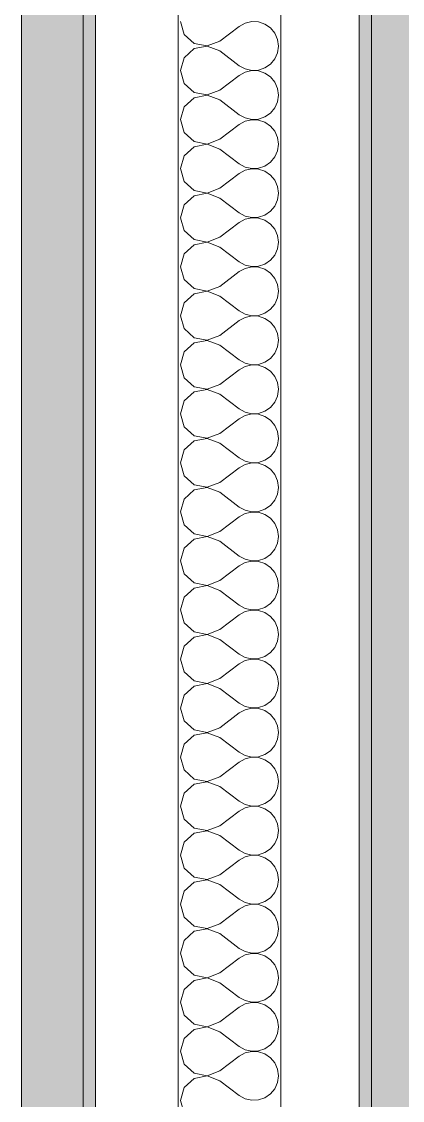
# Model space of a CAD drawing. Header units: millimetres. Extents: x -48147 to 1436659, y -488302 to 18123.
# Drawn here: x 1423918.6 to 1424011.1, y -480336.4 to -480074.5 of the extents above; entities that cross this region are included whole.
import ezdxf

# ---------------------------------------------------------------- set-up
doc = ezdxf.new("R2010")
doc.units = ezdxf.units.MM
doc.header["$MEASUREMENT"] = 0
doc.linetypes.add('Wipeout_Contour', pattern=[1000, 0, -1000])
doc.layers.add('New_A-25-M_Wall_Int', color=7, linetype='Continuous')
doc.layers.add('New_A-25-M_Wall_Int_Pen_No__1', color=7, linetype='Continuous', lineweight=13)
doc.layers.add('New_A-25-M_Wall_Int_Pen_No__107', color=7, linetype='Continuous', lineweight=15, true_color=0xa6a6a6)

# ---------------------------------------------------------------- blocks, each defined once
blk = doc.blocks.new('*X440', base_point=(1424163.9, -483032.8))
at = {"layer": 'New_A-25-M_Wall_Int_Pen_No__107', "linetype": 'Continuous'}
for p, q in [((1423957.2, -480074.46), (1423958.09, -480077.59)), ((1423966.72, -480079.23), (1423971.49, -480075.65)), ((1423972.92, -480074.86), (1423971.49, -480075.65)), ((1423974.52, -480074.49), (1423972.92, -480074.86)), ((1423976.16, -480074.57), (1423974.52, -480074.49)), ((1423977.72, -480075.09), (1423976.16, -480074.57)), ((1423979.07, -480076.02), (1423977.72, -480075.09)), ((1423980.12, -480077.29), (1423979.07, -480076.02)), ((1423958.09, -480077.59), (1423960.49, -480079.79)), ((1423963.69, -480080.39), (1423966.72, -480079.23)), ((1423980.78, -480078.79), (1423980.12, -480077.29)), ((1423981.01, -480080.42), (1423980.78, -480078.79)), ((1423960.49, -480081.04), (1423958.09, -480083.24)), ((1423960.49, -480079.79), (1423963.69, -480080.39)), ((1423963.69, -480080.44), (1423960.49, -480081.04)), ((1423966.72, -480081.61), (1423963.69, -480080.44)), ((1423966.72, -480081.61), (1423971.49, -480085.18)), ((1423980.78, -480082.04), (1423981.01, -480080.42)), ((1423958.09, -480083.24), (1423957.2, -480086.37)), ((1423979.07, -480084.81), (1423980.12, -480083.55)), ((1423980.12, -480083.55), (1423980.78, -480082.04)), ((1423957.2, -480086.37), (1423958.09, -480089.5)), ((1423971.49, -480085.18), (1423972.92, -480085.97)), ((1423972.92, -480086.76), (1423971.49, -480087.56)), ((1423972.92, -480085.97), (1423974.52, -480086.34)), ((1423974.52, -480086.39), (1423972.92, -480086.76)), ((1423974.52, -480086.34), (1423976.16, -480086.26)), ((1423976.16, -480086.47), (1423974.52, -480086.39)), ((1423976.16, -480086.26), (1423977.72, -480085.74)), ((1423977.72, -480087), (1423976.16, -480086.47)), ((1423977.72, -480085.74), (1423979.07, -480084.81)), ((1423979.07, -480087.93), (1423977.72, -480087)), ((1423958.09, -480089.5), (1423960.49, -480091.69)), ((1423966.72, -480091.13), (1423971.49, -480087.56)), ((1423980.12, -480089.19), (1423979.07, -480087.93)), ((1423980.78, -480090.69), (1423980.12, -480089.19)), ((1423960.49, -480091.69), (1423963.69, -480092.3)), ((1423963.69, -480092.34), (1423960.49, -480092.95)), ((1423963.69, -480092.3), (1423966.72, -480091.13)), ((1423966.72, -480093.51), (1423963.69, -480092.34)), ((1423981.01, -480092.32), (1423980.78, -480090.69)), ((1423980.78, -480093.95), (1423981.01, -480092.32)), ((1423960.49, -480092.95), (1423958.09, -480095.14)), ((1423966.72, -480093.51), (1423971.49, -480097.08)), ((1423980.12, -480095.45), (1423980.78, -480093.95)), ((1423958.09, -480095.14), (1423957.2, -480098.27)), ((1423971.49, -480097.08), (1423972.92, -480097.88)), ((1423977.72, -480097.64), (1423979.07, -480096.71)), ((1423979.07, -480096.71), (1423980.12, -480095.45)), ((1423957.2, -480098.27), (1423958.09, -480101.4)), ((1423966.72, -480103.04), (1423971.49, -480099.46)), ((1423972.92, -480098.67), (1423971.49, -480099.46)), ((1423972.92, -480097.88), (1423974.52, -480098.25)), ((1423974.52, -480098.3), (1423972.92, -480098.67)), ((1423974.52, -480098.25), (1423976.16, -480098.17)), ((1423976.16, -480098.38), (1423974.52, -480098.3)), ((1423976.16, -480098.17), (1423977.72, -480097.64)), ((1423977.72, -480098.9), (1423976.16, -480098.38)), ((1423979.07, -480099.83), (1423977.72, -480098.9)), ((1423980.12, -480101.1), (1423979.07, -480099.83)), ((1423958.09, -480101.4), (1423960.49, -480103.6)), ((1423980.78, -480102.6), (1423980.12, -480101.1)), ((1423981.01, -480104.23), (1423980.78, -480102.6)), ((1423960.49, -480104.85), (1423958.09, -480107.05)), ((1423960.49, -480103.6), (1423963.69, -480104.2)), ((1423963.69, -480104.25), (1423960.49, -480104.85)), ((1423963.69, -480104.2), (1423966.72, -480103.04)), ((1423966.72, -480105.42), (1423963.69, -480104.25)), ((1423966.72, -480105.42), (1423971.49, -480108.99)), ((1423980.78, -480105.85), (1423981.01, -480104.23)), ((1423958.09, -480107.05), (1423957.2, -480110.18)), ((1423979.07, -480108.62), (1423980.12, -480107.35)), ((1423980.12, -480107.35), (1423980.78, -480105.85)), ((1423957.2, -480110.18), (1423958.09, -480113.31)), ((1423971.49, -480108.99), (1423972.92, -480109.78)), ((1423972.92, -480110.57), (1423971.49, -480111.37)), ((1423972.92, -480109.78), (1423974.52, -480110.15)), ((1423974.52, -480110.2), (1423972.92, -480110.57)), ((1423974.52, -480110.15), (1423976.16, -480110.07)), ((1423976.16, -480110.28), (1423974.52, -480110.2)), ((1423976.16, -480110.07), (1423977.72, -480109.55)), ((1423977.72, -480110.81), (1423976.16, -480110.28)), ((1423977.72, -480109.55), (1423979.07, -480108.62)), ((1423958.09, -480113.31), (1423960.49, -480115.5)), ((1423966.72, -480114.94), (1423971.49, -480111.37)), ((1423979.07, -480111.74), (1423977.72, -480110.81)), ((1423980.12, -480113), (1423979.07, -480111.74)), ((1423980.78, -480114.5), (1423980.12, -480113)), ((1423960.49, -480115.5), (1423963.69, -480116.11)), ((1423963.69, -480116.11), (1423966.72, -480114.94)), ((1423981.01, -480116.13), (1423980.78, -480114.5)), ((1423960.49, -480116.76), (1423958.09, -480118.95)), ((1423963.69, -480116.15), (1423960.49, -480116.76)), ((1423966.72, -480117.32), (1423963.69, -480116.15)), ((1423966.72, -480117.32), (1423971.49, -480120.89)), ((1423980.12, -480119.26), (1423980.78, -480117.76)), ((1423980.78, -480117.76), (1423981.01, -480116.13)), ((1423958.09, -480118.95), (1423957.2, -480122.08)), ((1423971.49, -480120.89), (1423972.92, -480121.69)), ((1423977.72, -480121.45), (1423979.07, -480120.52)), ((1423979.07, -480120.52), (1423980.12, -480119.26)), ((1423957.2, -480122.08), (1423958.09, -480125.21)), ((1423966.72, -480126.84), (1423971.49, -480123.27)), ((1423972.92, -480122.48), (1423971.49, -480123.27)), ((1423972.92, -480121.69), (1423974.52, -480122.06)), ((1423974.52, -480122.11), (1423972.92, -480122.48)), ((1423974.52, -480122.06), (1423976.16, -480121.98)), ((1423976.16, -480122.19), (1423974.52, -480122.11)), ((1423976.16, -480121.98), (1423977.72, -480121.45)), ((1423977.72, -480122.71), (1423976.16, -480122.19)), ((1423979.07, -480123.64), (1423977.72, -480122.71)), ((1423980.12, -480124.91), (1423979.07, -480123.64)), ((1423958.09, -480125.21), (1423960.49, -480127.41)), ((1423980.78, -480126.41), (1423980.12, -480124.91)), ((1423981.01, -480128.04), (1423980.78, -480126.41)), ((1423960.49, -480128.66), (1423958.09, -480130.86)), ((1423960.49, -480127.41), (1423963.69, -480128.01)), ((1423963.69, -480128.06), (1423960.49, -480128.66)), ((1423963.69, -480128.01), (1423966.72, -480126.84)), ((1423966.72, -480129.23), (1423963.69, -480128.06)), ((1423980.78, -480129.66), (1423981.01, -480128.04)), ((1423958.09, -480130.86), (1423957.2, -480133.99)), ((1423966.72, -480129.23), (1423971.49, -480132.8)), ((1423979.07, -480132.43), (1423980.12, -480131.16)), ((1423980.12, -480131.16), (1423980.78, -480129.66)), ((1423957.2, -480133.99), (1423958.09, -480137.12)), ((1423971.49, -480132.8), (1423972.92, -480133.59)), ((1423972.92, -480133.59), (1423974.52, -480133.96)), ((1423974.52, -480134.01), (1423972.92, -480134.38)), ((1423974.52, -480133.96), (1423976.16, -480133.88)), ((1423976.16, -480134.09), (1423974.52, -480134.01)), ((1423976.16, -480133.88), (1423977.72, -480133.36)), ((1423977.72, -480134.62), (1423976.16, -480134.09)), ((1423977.72, -480133.36), (1423979.07, -480132.43)), ((1423966.72, -480138.75), (1423971.49, -480135.18)), ((1423972.92, -480134.38), (1423971.49, -480135.18)), ((1423979.07, -480135.55), (1423977.72, -480134.62)), ((1423980.12, -480136.81), (1423979.07, -480135.55)), ((1423980.78, -480138.31), (1423980.12, -480136.81)), ((1423958.09, -480137.12), (1423960.49, -480139.31)), ((1423960.49, -480139.31), (1423963.69, -480139.92)), ((1423963.69, -480139.92), (1423966.72, -480138.75)), ((1423981.01, -480139.94), (1423980.78, -480138.31)), ((1423960.49, -480140.57), (1423958.09, -480142.76)), ((1423963.69, -480139.96), (1423960.49, -480140.57)), ((1423966.72, -480141.13), (1423963.69, -480139.96)), ((1423966.72, -480141.13), (1423971.49, -480144.7)), ((1423980.12, -480143.07), (1423980.78, -480141.57)), ((1423980.78, -480141.57), (1423981.01, -480139.94)), ((1423958.09, -480142.76), (1423957.2, -480145.89)), ((1423971.49, -480144.7), (1423972.92, -480145.5)), ((1423977.72, -480145.26), (1423979.07, -480144.33)), ((1423979.07, -480144.33), (1423980.12, -480143.07)), ((1423957.2, -480145.89), (1423958.09, -480149.02)), ((1423966.72, -480150.65), (1423971.49, -480147.08)), ((1423972.92, -480146.29), (1423971.49, -480147.08)), ((1423972.92, -480145.5), (1423974.52, -480145.87)), ((1423974.52, -480145.92), (1423972.92, -480146.29)), ((1423974.52, -480145.87), (1423976.16, -480145.79)), ((1423976.16, -480146), (1423974.52, -480145.92)), ((1423976.16, -480145.79), (1423977.72, -480145.26)), ((1423977.72, -480146.52), (1423976.16, -480146)), ((1423979.07, -480147.45), (1423977.72, -480146.52)), ((1423958.09, -480149.02), (1423960.49, -480151.22)), ((1423980.12, -480148.72), (1423979.07, -480147.45)), ((1423980.78, -480150.22), (1423980.12, -480148.72)), ((1423960.49, -480152.47), (1423958.09, -480154.67)), ((1423960.49, -480151.22), (1423963.69, -480151.82)), ((1423963.69, -480151.87), (1423960.49, -480152.47)), ((1423963.69, -480151.82), (1423966.72, -480150.65)), ((1423966.72, -480153.04), (1423963.69, -480151.87)), ((1423981.01, -480151.84), (1423980.78, -480150.22)), ((1423980.78, -480153.47), (1423981.01, -480151.84)), ((1423958.09, -480154.67), (1423957.2, -480157.8)), ((1423966.72, -480153.04), (1423971.49, -480156.61)), ((1423979.07, -480156.24), (1423980.12, -480154.97)), ((1423980.12, -480154.97), (1423980.78, -480153.47)), ((1423957.2, -480157.8), (1423958.09, -480160.93)), ((1423971.49, -480156.61), (1423972.92, -480157.4)), ((1423972.92, -480157.4), (1423974.52, -480157.77)), ((1423974.52, -480157.82), (1423972.92, -480158.19)), ((1423974.52, -480157.77), (1423976.16, -480157.69)), ((1423976.16, -480157.9), (1423974.52, -480157.82)), ((1423976.16, -480157.69), (1423977.72, -480157.17)), ((1423977.72, -480157.17), (1423979.07, -480156.24)), ((1423966.72, -480162.56), (1423971.49, -480158.99)), ((1423972.92, -480158.19), (1423971.49, -480158.99)), ((1423977.72, -480158.43), (1423976.16, -480157.9)), ((1423979.07, -480159.36), (1423977.72, -480158.43)), ((1423980.12, -480160.62), (1423979.07, -480159.36)), ((1423958.09, -480160.93), (1423960.49, -480163.12)), ((1423963.69, -480163.73), (1423966.72, -480162.56)), ((1423980.78, -480162.12), (1423980.12, -480160.62)), ((1423981.01, -480163.75), (1423980.78, -480162.12)), ((1423960.49, -480164.38), (1423958.09, -480166.57)), ((1423960.49, -480163.12), (1423963.69, -480163.73)), ((1423963.69, -480163.77), (1423960.49, -480164.38)), ((1423966.72, -480164.94), (1423963.69, -480163.77)), ((1423966.72, -480164.94), (1423971.49, -480168.51)), ((1423980.12, -480166.88), (1423980.78, -480165.38)), ((1423980.78, -480165.38), (1423981.01, -480163.75)), ((1423958.09, -480166.57), (1423957.2, -480169.7)), ((1423977.72, -480169.07), (1423979.07, -480168.14)), ((1423979.07, -480168.14), (1423980.12, -480166.88)), ((1423957.2, -480169.7), (1423958.09, -480172.83)), ((1423966.72, -480174.46), (1423971.49, -480170.89)), ((1423971.49, -480168.51), (1423972.92, -480169.31)), ((1423972.92, -480170.1), (1423971.49, -480170.89)), ((1423972.92, -480169.31), (1423974.52, -480169.68)), ((1423974.52, -480169.73), (1423972.92, -480170.1)), ((1423974.52, -480169.68), (1423976.16, -480169.6)), ((1423976.16, -480169.81), (1423974.52, -480169.73)), ((1423976.16, -480169.6), (1423977.72, -480169.07)), ((1423977.72, -480170.33), (1423976.16, -480169.81)), ((1423979.07, -480171.26), (1423977.72, -480170.33)), ((1423958.09, -480172.83), (1423960.49, -480175.03)), ((1423980.12, -480172.52), (1423979.07, -480171.26)), ((1423980.78, -480174.03), (1423980.12, -480172.52)), ((1423960.49, -480175.03), (1423963.69, -480175.63)), ((1423963.69, -480175.68), (1423960.49, -480176.28)), ((1423963.69, -480175.63), (1423966.72, -480174.46)), ((1423966.72, -480176.84), (1423963.69, -480175.68)), ((1423981.01, -480175.65), (1423980.78, -480174.03)), ((1423980.78, -480177.28), (1423981.01, -480175.65)), ((1423958.09, -480178.48), (1423957.2, -480181.61)), ((1423960.49, -480176.28), (1423958.09, -480178.48)), ((1423966.72, -480176.84), (1423971.49, -480180.42)), ((1423979.07, -480180.05), (1423980.12, -480178.78)), ((1423980.12, -480178.78), (1423980.78, -480177.28)), ((1423971.49, -480180.42), (1423972.92, -480181.21)), ((1423972.92, -480181.21), (1423974.52, -480181.58)), ((1423976.16, -480181.5), (1423977.72, -480180.98)), ((1423977.72, -480180.98), (1423979.07, -480180.05)), ((1423957.2, -480181.61), (1423958.09, -480184.74)), ((1423966.72, -480186.37), (1423971.49, -480182.8)), ((1423972.92, -480182), (1423971.49, -480182.8)), ((1423974.52, -480181.63), (1423972.92, -480182)), ((1423974.52, -480181.58), (1423976.16, -480181.5)), ((1423976.16, -480181.71), (1423974.52, -480181.63)), ((1423977.72, -480182.23), (1423976.16, -480181.71)), ((1423979.07, -480183.16), (1423977.72, -480182.23)), ((1423980.12, -480184.43), (1423979.07, -480183.16)), ((1423958.09, -480184.74), (1423960.49, -480186.93)), ((1423963.69, -480187.53), (1423966.72, -480186.37)), ((1423980.78, -480185.93), (1423980.12, -480184.43)), ((1423981.01, -480187.56), (1423980.78, -480185.93)), ((1423960.49, -480188.19), (1423958.09, -480190.38)), ((1423960.49, -480186.93), (1423963.69, -480187.53)), ((1423963.69, -480187.58), (1423960.49, -480188.19)), ((1423966.72, -480188.75), (1423963.69, -480187.58)), ((1423966.72, -480188.75), (1423971.49, -480192.32)), ((1423980.12, -480190.69), (1423980.78, -480189.19)), ((1423980.78, -480189.19), (1423981.01, -480187.56)), ((1423958.09, -480190.38), (1423957.2, -480193.51)), ((1423979.07, -480191.95), (1423980.12, -480190.69)), ((1423957.2, -480193.51), (1423958.09, -480196.64)), ((1423971.49, -480192.32), (1423972.92, -480193.12)), ((1423972.92, -480193.91), (1423971.49, -480194.7)), ((1423972.92, -480193.12), (1423974.52, -480193.49)), ((1423974.52, -480193.54), (1423972.92, -480193.91)), ((1423974.52, -480193.49), (1423976.16, -480193.41)), ((1423976.16, -480193.61), (1423974.52, -480193.54)), ((1423976.16, -480193.41), (1423977.72, -480192.88)), ((1423977.72, -480194.14), (1423976.16, -480193.61)), ((1423977.72, -480192.88), (1423979.07, -480191.95)), ((1423979.07, -480195.07), (1423977.72, -480194.14)), ((1423958.09, -480196.64), (1423960.49, -480198.84)), ((1423966.72, -480198.27), (1423971.49, -480194.7)), ((1423980.12, -480196.33), (1423979.07, -480195.07)), ((1423980.78, -480197.84), (1423980.12, -480196.33)), ((1423960.49, -480198.84), (1423963.69, -480199.44)), ((1423963.69, -480199.49), (1423960.49, -480200.09)), ((1423963.69, -480199.44), (1423966.72, -480198.27)), ((1423966.72, -480200.65), (1423963.69, -480199.49)), ((1423981.01, -480199.46), (1423980.78, -480197.84)), ((1423980.78, -480201.09), (1423981.01, -480199.46)), ((1423958.09, -480202.29), (1423957.2, -480205.42)), ((1423960.49, -480200.09), (1423958.09, -480202.29)), ((1423966.72, -480200.65), (1423971.49, -480204.23)), ((1423980.12, -480202.59), (1423980.78, -480201.09)), ((1423971.49, -480204.23), (1423972.92, -480205.02)), ((1423976.16, -480205.31), (1423977.72, -480204.79)), ((1423977.72, -480204.79), (1423979.07, -480203.86)), ((1423979.07, -480203.86), (1423980.12, -480202.59)), ((1423957.2, -480205.42), (1423958.09, -480208.55)), ((1423966.72, -480210.18), (1423971.49, -480206.61)), ((1423972.92, -480205.81), (1423971.49, -480206.61)), ((1423972.92, -480205.02), (1423974.52, -480205.39)), ((1423974.52, -480205.44), (1423972.92, -480205.81)), ((1423974.52, -480205.39), (1423976.16, -480205.31)), ((1423976.16, -480205.52), (1423974.52, -480205.44)), ((1423977.72, -480206.04), (1423976.16, -480205.52)), ((1423979.07, -480206.97), (1423977.72, -480206.04)), ((1423980.12, -480208.24), (1423979.07, -480206.97)), ((1423958.09, -480208.55), (1423960.49, -480210.74)), ((1423963.69, -480211.34), (1423966.72, -480210.18)), ((1423980.78, -480209.74), (1423980.12, -480208.24)), ((1423981.01, -480211.37), (1423980.78, -480209.74)), ((1423960.49, -480212), (1423958.09, -480214.19)), ((1423960.49, -480210.74), (1423963.69, -480211.34)), ((1423963.69, -480211.39), (1423960.49, -480212)), ((1423966.72, -480212.56), (1423963.69, -480211.39)), ((1423966.72, -480212.56), (1423971.49, -480216.13)), ((1423980.78, -480212.99), (1423981.01, -480211.37)), ((1423958.09, -480214.19), (1423957.2, -480217.32)), ((1423979.07, -480215.76), (1423980.12, -480214.5)), ((1423980.12, -480214.5), (1423980.78, -480212.99)), ((1423957.2, -480217.32), (1423958.09, -480220.45)), ((1423971.49, -480216.13), (1423972.92, -480216.92)), ((1423972.92, -480217.72), (1423971.49, -480218.51)), ((1423972.92, -480216.92), (1423974.52, -480217.3)), ((1423974.52, -480217.34), (1423972.92, -480217.72)), ((1423974.52, -480217.3), (1423976.16, -480217.22)), ((1423976.16, -480217.42), (1423974.52, -480217.34)), ((1423976.16, -480217.22), (1423977.72, -480216.69)), ((1423977.72, -480217.95), (1423976.16, -480217.42)), ((1423977.72, -480216.69), (1423979.07, -480215.76)), ((1423979.07, -480218.88), (1423977.72, -480217.95)), ((1423958.09, -480220.45), (1423960.49, -480222.64)), ((1423966.72, -480222.08), (1423971.49, -480218.51)), ((1423980.12, -480220.14), (1423979.07, -480218.88)), ((1423980.78, -480221.65), (1423980.12, -480220.14)), ((1423960.49, -480222.64), (1423963.69, -480223.25)), ((1423963.69, -480223.3), (1423960.49, -480223.9)), ((1423963.69, -480223.25), (1423966.72, -480222.08)), ((1423966.72, -480224.46), (1423963.69, -480223.3)), ((1423981.01, -480223.27), (1423980.78, -480221.65)), ((1423980.78, -480224.9), (1423981.01, -480223.27)), ((1423960.49, -480223.9), (1423958.09, -480226.1)), ((1423966.72, -480224.46), (1423971.49, -480228.04)), ((1423980.12, -480226.4), (1423980.78, -480224.9)), ((1423958.09, -480226.1), (1423957.2, -480229.23)), ((1423971.49, -480228.04), (1423972.92, -480228.83)), ((1423977.72, -480228.6), (1423979.07, -480227.67)), ((1423979.07, -480227.67), (1423980.12, -480226.4)), ((1423957.2, -480229.23), (1423958.09, -480232.35)), ((1423966.72, -480233.99), (1423971.49, -480230.42)), ((1423972.92, -480229.62), (1423971.49, -480230.42)), ((1423972.92, -480228.83), (1423974.52, -480229.2)), ((1423974.52, -480229.25), (1423972.92, -480229.62)), ((1423974.52, -480229.2), (1423976.16, -480229.12)), ((1423976.16, -480229.33), (1423974.52, -480229.25)), ((1423976.16, -480229.12), (1423977.72, -480228.6)), ((1423977.72, -480229.85), (1423976.16, -480229.33)), ((1423979.07, -480230.78), (1423977.72, -480229.85)), ((1423980.12, -480232.05), (1423979.07, -480230.78)), ((1423958.09, -480232.35), (1423960.49, -480234.55)), ((1423980.78, -480233.55), (1423980.12, -480232.05)), ((1423981.01, -480235.18), (1423980.78, -480233.55)), ((1423960.49, -480235.81), (1423958.09, -480238)), ((1423960.49, -480234.55), (1423963.69, -480235.15)), ((1423963.69, -480235.2), (1423960.49, -480235.81)), ((1423963.69, -480235.15), (1423966.72, -480233.99)), ((1423966.72, -480236.37), (1423963.69, -480235.2)), ((1423966.72, -480236.37), (1423971.49, -480239.94)), ((1423980.78, -480236.8), (1423981.01, -480235.18)), ((1423958.09, -480238), (1423957.2, -480241.13)), ((1423979.07, -480239.57), (1423980.12, -480238.31)), ((1423980.12, -480238.31), (1423980.78, -480236.8)), ((1423957.2, -480241.13), (1423958.09, -480244.26)), ((1423971.49, -480239.94), (1423972.92, -480240.73)), ((1423972.92, -480241.53), (1423971.49, -480242.32)), ((1423972.92, -480240.73), (1423974.52, -480241.11)), ((1423974.52, -480241.15), (1423972.92, -480241.53)), ((1423974.52, -480241.11), (1423976.16, -480241.03)), ((1423976.16, -480241.23), (1423974.52, -480241.15)), ((1423976.16, -480241.03), (1423977.72, -480240.5)), ((1423977.72, -480241.76), (1423976.16, -480241.23)), ((1423977.72, -480240.5), (1423979.07, -480239.57)), ((1423958.09, -480244.26), (1423960.49, -480246.45)), ((1423966.72, -480245.89), (1423971.49, -480242.32)), ((1423979.07, -480242.69), (1423977.72, -480241.76)), ((1423980.12, -480243.95), (1423979.07, -480242.69)), ((1423980.78, -480245.46), (1423980.12, -480243.95)), ((1423960.49, -480246.45), (1423963.69, -480247.06)), ((1423963.69, -480247.06), (1423966.72, -480245.89)), ((1423981.01, -480247.08), (1423980.78, -480245.46)), ((1423960.49, -480247.71), (1423958.09, -480249.91)), ((1423963.69, -480247.11), (1423960.49, -480247.71)), ((1423966.72, -480248.27), (1423963.69, -480247.11)), ((1423966.72, -480248.27), (1423971.49, -480251.84)), ((1423980.12, -480250.21), (1423980.78, -480248.71)), ((1423980.78, -480248.71), (1423981.01, -480247.08)), ((1423958.09, -480249.91), (1423957.2, -480253.04)), ((1423971.49, -480251.84), (1423972.92, -480252.64)), ((1423977.72, -480252.41), (1423979.07, -480251.48)), ((1423979.07, -480251.48), (1423980.12, -480250.21)), ((1423957.2, -480253.04), (1423958.09, -480256.16)), ((1423966.72, -480257.8), (1423971.49, -480254.23)), ((1423972.92, -480253.43), (1423971.49, -480254.23)), ((1423972.92, -480252.64), (1423974.52, -480253.01)), ((1423974.52, -480253.06), (1423972.92, -480253.43)), ((1423974.52, -480253.01), (1423976.16, -480252.93)), ((1423976.16, -480253.14), (1423974.52, -480253.06)), ((1423976.16, -480252.93), (1423977.72, -480252.41)), ((1423977.72, -480253.66), (1423976.16, -480253.14)), ((1423979.07, -480254.59), (1423977.72, -480253.66)), ((1423980.12, -480255.86), (1423979.07, -480254.59)), ((1423958.09, -480256.16), (1423960.49, -480258.36)), ((1423980.78, -480257.36), (1423980.12, -480255.86)), ((1423981.01, -480258.99), (1423980.78, -480257.36)), ((1423960.49, -480259.62), (1423958.09, -480261.81)), ((1423960.49, -480258.36), (1423963.69, -480258.96)), ((1423963.69, -480259.01), (1423960.49, -480259.62)), ((1423963.69, -480258.96), (1423966.72, -480257.8)), ((1423966.72, -480260.18), (1423963.69, -480259.01)), ((1423980.78, -480260.61), (1423981.01, -480258.99)), ((1423958.09, -480261.81), (1423957.2, -480264.94)), ((1423966.72, -480260.18), (1423971.49, -480263.75)), ((1423979.07, -480263.38), (1423980.12, -480262.12)), ((1423980.12, -480262.12), (1423980.78, -480260.61)), ((1423957.2, -480264.94), (1423958.09, -480268.07)), ((1423971.49, -480263.75), (1423972.92, -480264.54)), ((1423972.92, -480264.54), (1423974.52, -480264.92)), ((1423974.52, -480264.96), (1423972.92, -480265.34)), ((1423974.52, -480264.92), (1423976.16, -480264.84)), ((1423976.16, -480265.04), (1423974.52, -480264.96)), ((1423976.16, -480264.84), (1423977.72, -480264.31)), ((1423977.72, -480265.57), (1423976.16, -480265.04)), ((1423977.72, -480264.31), (1423979.07, -480263.38)), ((1423966.72, -480269.7), (1423971.49, -480266.13)), ((1423972.92, -480265.34), (1423971.49, -480266.13)), ((1423979.07, -480266.5), (1423977.72, -480265.57)), ((1423980.12, -480267.76), (1423979.07, -480266.5)), ((1423980.78, -480269.27), (1423980.12, -480267.76)), ((1423958.09, -480268.07), (1423960.49, -480270.26)), ((1423960.49, -480270.26), (1423963.69, -480270.87)), ((1423963.69, -480270.87), (1423966.72, -480269.7)), ((1423981.01, -480270.89), (1423980.78, -480269.27)), ((1423960.49, -480271.52), (1423958.09, -480273.72)), ((1423963.69, -480270.92), (1423960.49, -480271.52)), ((1423966.72, -480272.08), (1423963.69, -480270.92)), ((1423966.72, -480272.08), (1423971.49, -480275.65)), ((1423980.12, -480274.02), (1423980.78, -480272.52)), ((1423980.78, -480272.52), (1423981.01, -480270.89)), ((1423958.09, -480273.72), (1423957.2, -480276.84)), ((1423971.49, -480275.65), (1423972.92, -480276.45)), ((1423977.72, -480276.22), (1423979.07, -480275.29)), ((1423979.07, -480275.29), (1423980.12, -480274.02)), ((1423957.2, -480276.84), (1423958.09, -480279.97)), ((1423966.72, -480281.61), (1423971.49, -480278.04)), ((1423972.92, -480277.24), (1423971.49, -480278.04)), ((1423972.92, -480276.45), (1423974.52, -480276.82)), ((1423974.52, -480276.87), (1423972.92, -480277.24)), ((1423974.52, -480276.82), (1423976.16, -480276.74)), ((1423976.16, -480276.95), (1423974.52, -480276.87)), ((1423976.16, -480276.74), (1423977.72, -480276.22)), ((1423977.72, -480277.47), (1423976.16, -480276.95)), ((1423979.07, -480278.4), (1423977.72, -480277.47)), ((1423958.09, -480279.97), (1423960.49, -480282.17)), ((1423980.12, -480279.67), (1423979.07, -480278.4)), ((1423980.78, -480281.17), (1423980.12, -480279.67)), ((1423960.49, -480283.43), (1423958.09, -480285.62)), ((1423960.49, -480282.17), (1423963.69, -480282.77)), ((1423963.69, -480282.82), (1423960.49, -480283.43)), ((1423963.69, -480282.77), (1423966.72, -480281.61)), ((1423966.72, -480283.99), (1423963.69, -480282.82)), ((1423981.01, -480282.8), (1423980.78, -480281.17)), ((1423980.78, -480284.42), (1423981.01, -480282.8)), ((1423958.09, -480285.62), (1423957.2, -480288.75)), ((1423966.72, -480283.99), (1423971.49, -480287.56)), ((1423979.07, -480287.19), (1423980.12, -480285.93)), ((1423980.12, -480285.93), (1423980.78, -480284.42)), ((1423957.2, -480288.75), (1423958.09, -480291.88)), ((1423971.49, -480287.56), (1423972.92, -480288.35)), ((1423972.92, -480288.35), (1423974.52, -480288.73)), ((1423974.52, -480288.77), (1423972.92, -480289.15)), ((1423974.52, -480288.73), (1423976.16, -480288.65)), ((1423976.16, -480288.85), (1423974.52, -480288.77)), ((1423976.16, -480288.65), (1423977.72, -480288.12)), ((1423977.72, -480288.12), (1423979.07, -480287.19)), ((1423966.72, -480293.51), (1423971.49, -480289.94)), ((1423972.92, -480289.15), (1423971.49, -480289.94)), ((1423977.72, -480289.38), (1423976.16, -480288.85)), ((1423979.07, -480290.31), (1423977.72, -480289.38)), ((1423980.12, -480291.57), (1423979.07, -480290.31)), ((1423958.09, -480291.88), (1423960.49, -480294.07)), ((1423963.69, -480294.68), (1423966.72, -480293.51)), ((1423980.78, -480293.08), (1423980.12, -480291.57)), ((1423981.01, -480294.7), (1423980.78, -480293.08)), ((1423960.49, -480295.33), (1423958.09, -480297.52)), ((1423960.49, -480294.07), (1423963.69, -480294.68)), ((1423963.69, -480294.73), (1423960.49, -480295.33)), ((1423966.72, -480295.89), (1423963.69, -480294.73)), ((1423966.72, -480295.89), (1423971.49, -480299.46)), ((1423980.12, -480297.83), (1423980.78, -480296.33)), ((1423980.78, -480296.33), (1423981.01, -480294.7)), ((1423958.09, -480297.52), (1423957.2, -480300.65)), ((1423977.72, -480300.03), (1423979.07, -480299.1)), ((1423979.07, -480299.1), (1423980.12, -480297.83)), ((1423957.2, -480300.65), (1423958.09, -480303.78)), ((1423966.72, -480305.42), (1423971.49, -480301.84)), ((1423971.49, -480299.46), (1423972.92, -480300.26)), ((1423972.92, -480301.05), (1423971.49, -480301.84)), ((1423972.92, -480300.26), (1423974.52, -480300.63)), ((1423974.52, -480300.68), (1423972.92, -480301.05)), ((1423974.52, -480300.63), (1423976.16, -480300.55)), ((1423976.16, -480300.76), (1423974.52, -480300.68)), ((1423976.16, -480300.55), (1423977.72, -480300.03)), ((1423977.72, -480301.28), (1423976.16, -480300.76)), ((1423979.07, -480302.21), (1423977.72, -480301.28)), ((1423958.09, -480303.78), (1423960.49, -480305.98)), ((1423980.12, -480303.48), (1423979.07, -480302.21)), ((1423980.78, -480304.98), (1423980.12, -480303.48)), ((1423960.49, -480305.98), (1423963.69, -480306.58)), ((1423963.69, -480306.63), (1423960.49, -480307.23)), ((1423963.69, -480306.58), (1423966.72, -480305.42)), ((1423966.72, -480307.8), (1423963.69, -480306.63)), ((1423981.01, -480306.61), (1423980.78, -480304.98)), ((1423980.78, -480308.23), (1423981.01, -480306.61)), ((1423958.09, -480309.43), (1423957.2, -480312.56)), ((1423960.49, -480307.23), (1423958.09, -480309.43)), ((1423966.72, -480307.8), (1423971.49, -480311.37)), ((1423979.07, -480311), (1423980.12, -480309.74)), ((1423980.12, -480309.74), (1423980.78, -480308.23)), ((1423971.49, -480311.37), (1423972.92, -480312.16)), ((1423972.92, -480312.16), (1423974.52, -480312.53)), ((1423976.16, -480312.46), (1423977.72, -480311.93)), ((1423977.72, -480311.93), (1423979.07, -480311)), ((1423957.2, -480312.56), (1423958.09, -480315.69)), ((1423966.72, -480317.32), (1423971.49, -480313.75)), ((1423972.92, -480312.95), (1423971.49, -480313.75)), ((1423974.52, -480312.58), (1423972.92, -480312.95)), ((1423974.52, -480312.53), (1423976.16, -480312.46)), ((1423976.16, -480312.66), (1423974.52, -480312.58)), ((1423977.72, -480313.19), (1423976.16, -480312.66)), ((1423979.07, -480314.12), (1423977.72, -480313.19)), ((1423980.12, -480315.38), (1423979.07, -480314.12)), ((1423958.09, -480315.69), (1423960.49, -480317.88)), ((1423963.69, -480318.49), (1423966.72, -480317.32)), ((1423980.78, -480316.88), (1423980.12, -480315.38)), ((1423981.01, -480318.51), (1423980.78, -480316.88)), ((1423960.49, -480319.14), (1423958.09, -480321.33)), ((1423960.49, -480317.88), (1423963.69, -480318.49)), ((1423963.69, -480318.54), (1423960.49, -480319.14)), ((1423966.72, -480319.7), (1423963.69, -480318.54)), ((1423966.72, -480319.7), (1423971.49, -480323.27)), ((1423980.12, -480321.64), (1423980.78, -480320.14)), ((1423980.78, -480320.14), (1423981.01, -480318.51)), ((1423958.09, -480321.33), (1423957.2, -480324.46)), ((1423979.07, -480322.91), (1423980.12, -480321.64)), ((1423957.2, -480324.46), (1423958.09, -480327.59)), ((1423971.49, -480323.27), (1423972.92, -480324.07)), ((1423972.92, -480324.86), (1423971.49, -480325.65)), ((1423972.92, -480324.07), (1423974.52, -480324.44)), ((1423974.52, -480324.49), (1423972.92, -480324.86)), ((1423974.52, -480324.44), (1423976.16, -480324.36)), ((1423976.16, -480324.57), (1423974.52, -480324.49)), ((1423976.16, -480324.36), (1423977.72, -480323.84)), ((1423977.72, -480325.09), (1423976.16, -480324.57)), ((1423977.72, -480323.84), (1423979.07, -480322.91)), ((1423979.07, -480326.02), (1423977.72, -480325.09)), ((1423958.09, -480327.59), (1423960.49, -480329.79)), ((1423966.72, -480329.23), (1423971.49, -480325.65)), ((1423980.12, -480327.29), (1423979.07, -480326.02)), ((1423980.78, -480328.79), (1423980.12, -480327.29)), ((1423960.49, -480329.79), (1423963.69, -480330.39)), ((1423963.69, -480330.44), (1423960.49, -480331.04)), ((1423963.69, -480330.39), (1423966.72, -480329.23)), ((1423966.72, -480331.61), (1423963.69, -480330.44)), ((1423981.01, -480330.42), (1423980.78, -480328.79)), ((1423980.78, -480332.04), (1423981.01, -480330.42)), ((1423958.09, -480333.24), (1423957.2, -480336.37)), ((1423960.49, -480331.04), (1423958.09, -480333.24)), ((1423966.72, -480331.61), (1423971.49, -480335.18)), ((1423980.12, -480333.55), (1423980.78, -480332.04)), ((1423971.49, -480335.18), (1423972.92, -480335.97)), ((1423976.16, -480336.26), (1423977.72, -480335.74)), ((1423977.72, -480335.74), (1423979.07, -480334.81)), ((1423979.07, -480334.81), (1423980.12, -480333.55)), ((1423957.2, -480336.37), (1423958.09, -480339.5)), ((1423972.92, -480335.97), (1423974.52, -480336.34)), ((1423974.52, -480336.34), (1423976.16, -480336.26))]:
    blk.add_line(p, q, dxfattribs=at)
blk = doc.blocks.new('Section Elem_410_2', base_point=(1424163.9, -483032.8))
at = {"layer": 'New_A-25-M_Wall_Int_Pen_No__107', "linetype": 'Continuous'}
for points in [[(1423918.6, -479432.8), (1423918.6, -483032.8), (1423933.6, -483032.8), (1423933.6, -479432.8)], [(1424003.6, -483032.8), (1424018.6, -483032.8), (1424018.6, -479432.8), (1424003.6, -479432.8)]]:
    blk.add_hatch(color=256, dxfattribs=at).paths.add_polyline_path(points)
at = {"layer": 'New_A-25-M_Wall_Int_Pen_No__107', "linetype": 'Continuous', "lineweight": 0, "true_color": 0x535353}
blk.add_hatch(color=251, dxfattribs=at).paths.add_polyline_path([(1423933.6, -483032.8), (1423936.6, -483032.8), (1423936.6, -479432.8), (1423933.6, -479432.8)])
at = {"layer": 'New_A-25-M_Wall_Int_Pen_No__1', "linetype": 'Continuous'}
for p, q in [((1423933.6, -479432.8), (1423933.6, -483032.8)), ((1424003.6, -479432.8), (1424003.6, -483032.8)), ((1423918.6, -480032.8), (1423918.6, -483032.8))]:
    blk.add_line(p, q, dxfattribs=at)
at = {"color": 254, "linetype": 'Wipeout_Contour', "lineweight": 0, "ltscale": 6012269.916096348}
blk.add_wipeout([(1423936.6, -483032.8), (1423956.6, -483032.8), (1423956.6, -479432.8), (1423936.6, -479432.8)], dxfattribs=at).dxf.layer = 'New_A-25-M_Wall_Int'
at = {"layer": 'New_A-25-M_Wall_Int_Pen_No__1', "linetype": 'Continuous'}
blk.add_line((1423936.6, -479432.8), (1423936.6, -483032.8), dxfattribs=at)
at = {"color": 254, "linetype": 'Wipeout_Contour', "lineweight": 0, "ltscale": 6012355.178622401}
blk.add_wipeout([(1423956.6, -483032.8), (1423981.6, -483032.8), (1423981.6, -479432.8), (1423956.6, -479432.8)], dxfattribs=at).dxf.layer = 'New_A-25-M_Wall_Int'
at = {"layer": 'New_A-25-M_Wall_Int_Pen_No__1', "linetype": 'Continuous'}
blk.add_line((1423956.6, -479432.8), (1423956.6, -483032.8), dxfattribs=at)
at = {"layer": 'New_A-25-M_Wall_Int'}
blk.add_blockref('*X440', (1424163.9, -483032.8), dxfattribs=at)
at = {"color": 254, "linetype": 'Wipeout_Contour', "lineweight": 0, "ltscale": 6012438.546540481}
blk.add_wipeout([(1423981.6, -483032.8), (1424000.6, -483032.8), (1424000.6, -479432.8), (1423981.6, -479432.8)], dxfattribs=at).dxf.layer = 'New_A-25-M_Wall_Int'
at = {"layer": 'New_A-25-M_Wall_Int_Pen_No__107', "linetype": 'Continuous', "lineweight": 0, "true_color": 0x535353}
blk.add_hatch(color=251, dxfattribs=at).paths.add_polyline_path([(1424000.6, -483032.8), (1424003.6, -483032.8), (1424003.6, -479432.8), (1424000.6, -479432.8)])
at = {"layer": 'New_A-25-M_Wall_Int_Pen_No__1', "linetype": 'Continuous'}
for p, q in [((1423981.6, -479432.8), (1423981.6, -483032.8)), ((1424000.6, -479432.8), (1424000.6, -483032.8))]:
    blk.add_line(p, q, dxfattribs=at)

msp = doc.modelspace()

# ---------------------------------------------------------------- block references
at = {"layer": 'New_A-25-M_Wall_Int'}
msp.add_blockref('Section Elem_410_2', (1424163.9, -483032.8), dxfattribs=at)

doc.saveas('drawing.dxf')
